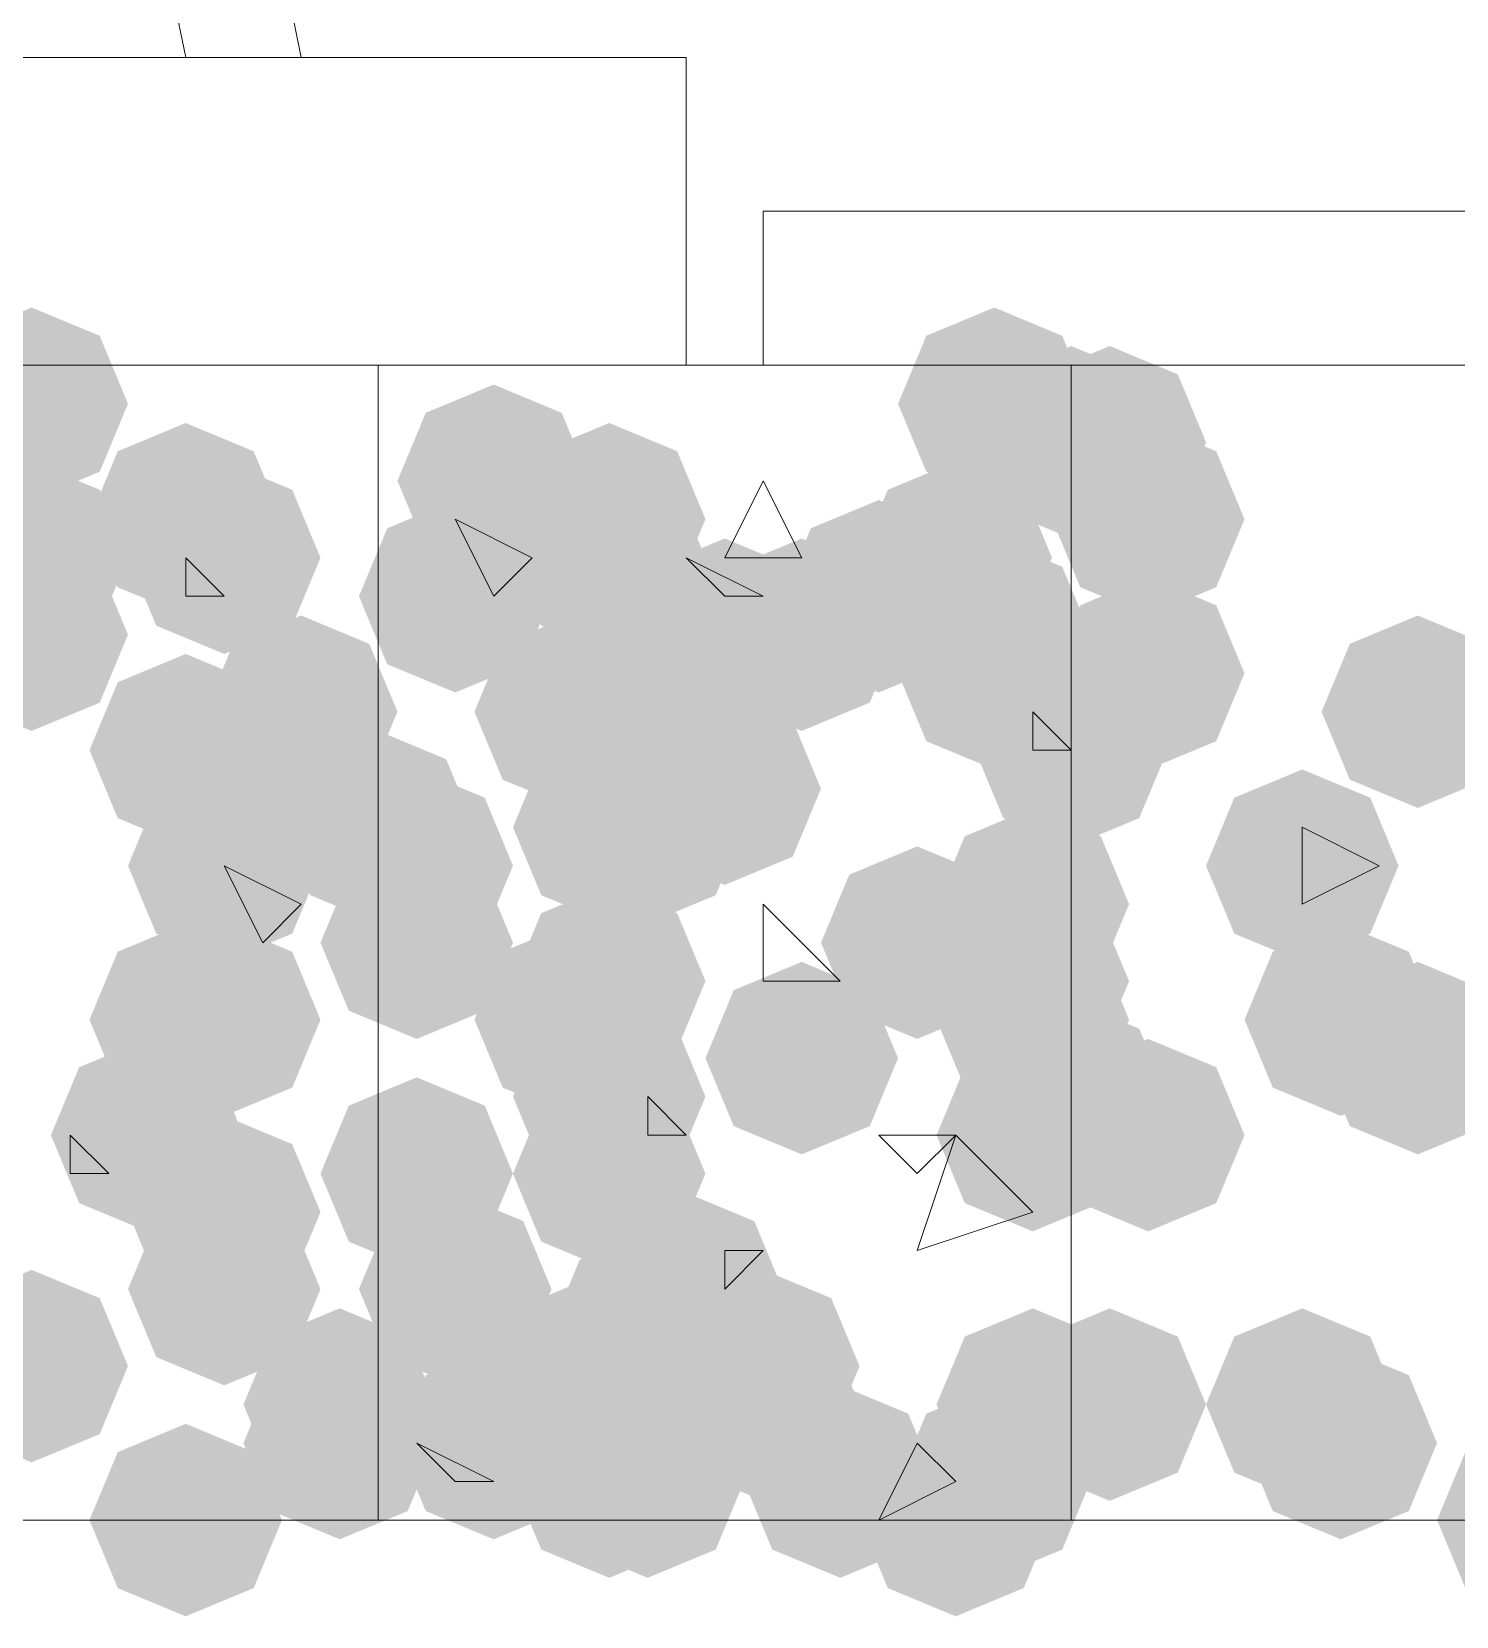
# Model space of a CAD drawing. Header units: millimetres. Extents: x 29 to 95071, y 20 to 67221.
# Drawn here: x 24420.2 to 24603.6, y 26643.8 to 26847.9 of the extents above; entities that cross this region are included whole.
import ezdxf

# ---------------------------------------------------------------- set-up
doc = ezdxf.new("R2010")
doc.units = ezdxf.units.MM

msp = doc.modelspace()

# ---------------------------------------------------------------- hatches: boundary and pattern name
h = msp.add_hatch(color=7)
h.dxf.hatch_style = 2
h.paths.add_polyline_path([(24420.24, 26787.56), (24411.49, 26791.2), (24407.85, 26799.96), (24411.49, 26808.71), (24420.24, 26812.35), (24429, 26808.71), (24432.64, 26799.96), (24429, 26791.2)])
h = msp.add_hatch(color=7)
h.dxf.hatch_style = 2
h.paths.add_polyline_path([(24420.24, 26787.56), (24411.49, 26791.2), (24407.85, 26799.96), (24411.49, 26808.71), (24420.24, 26812.35), (24429, 26808.71), (24432.64, 26799.96), (24429, 26791.2)])
h = msp.add_hatch(color=7)
h.dxf.hatch_style = 2
h.paths.add_polyline_path([(24544.16, 26787.56), (24535.41, 26791.2), (24531.77, 26799.96), (24535.41, 26808.71), (24544.16, 26812.35), (24552.91, 26808.71), (24556.55, 26799.96), (24552.91, 26791.2)])
h = msp.add_hatch(color=7)
h.dxf.hatch_style = 2
h.paths.add_polyline_path([(24544.16, 26787.56), (24535.41, 26791.2), (24531.77, 26799.96), (24535.41, 26808.71), (24544.16, 26812.35), (24552.91, 26808.71), (24556.55, 26799.96), (24552.91, 26791.2)])
h = msp.add_hatch(color=7)
h.dxf.hatch_style = 2
h.paths.add_polyline_path([(24554.07, 26782.61), (24545.32, 26786.25), (24541.68, 26795), (24545.32, 26803.75), (24554.07, 26807.39), (24562.82, 26803.75), (24566.46, 26795), (24562.82, 26786.25)])
h = msp.add_hatch(color=7)
h.dxf.hatch_style = 2
h.paths.add_polyline_path([(24559.03, 26782.61), (24550.28, 26786.25), (24546.64, 26795), (24550.28, 26803.75), (24559.03, 26807.39), (24567.78, 26803.75), (24571.42, 26795), (24567.78, 26786.25)])
h = msp.add_hatch(color=7)
h.dxf.hatch_style = 2
h.paths.add_polyline_path([(24479.72, 26777.65), (24470.97, 26781.29), (24467.33, 26790.04), (24470.97, 26798.79), (24479.72, 26802.43), (24488.47, 26798.79), (24492.11, 26790.04), (24488.47, 26781.29)])
h = msp.add_hatch(color=7)
h.dxf.hatch_style = 2
h.paths.add_polyline_path([(24479.72, 26777.65), (24470.97, 26781.29), (24467.33, 26790.04), (24470.97, 26798.79), (24479.72, 26802.43), (24488.47, 26798.79), (24492.11, 26790.04), (24488.47, 26781.29)])
h = msp.add_hatch(color=7)
h.dxf.hatch_style = 2
h.paths.add_polyline_path([(24440.07, 26772.69), (24431.32, 26776.33), (24427.68, 26785.09), (24431.32, 26793.84), (24440.07, 26797.48), (24448.82, 26793.84), (24452.46, 26785.09), (24448.82, 26776.33)])
h = msp.add_hatch(color=7)
h.dxf.hatch_style = 2
h.paths.add_polyline_path([(24440.07, 26772.69), (24431.32, 26776.33), (24427.68, 26785.09), (24431.32, 26793.84), (24440.07, 26797.48), (24448.82, 26793.84), (24452.46, 26785.09), (24448.82, 26776.33)])
h = msp.add_hatch(color=7)
h.dxf.hatch_style = 2
h.paths.add_polyline_path([(24494.59, 26772.69), (24485.84, 26776.33), (24482.2, 26785.09), (24485.84, 26793.84), (24494.59, 26797.48), (24503.34, 26793.84), (24506.98, 26785.09), (24503.34, 26776.33)])
h = msp.add_hatch(color=7)
h.dxf.hatch_style = 2
h.paths.add_polyline_path([(24563.98, 26772.69), (24555.23, 26776.33), (24551.59, 26785.09), (24555.23, 26793.84), (24563.98, 26797.48), (24572.73, 26793.84), (24576.37, 26785.09), (24572.73, 26776.33)])
h = msp.add_hatch(color=7)
h.dxf.hatch_style = 2
h.paths.add_polyline_path([(24420.24, 26767.74), (24411.49, 26771.38), (24407.85, 26780.13), (24411.49, 26788.88), (24420.24, 26792.52), (24429, 26788.88), (24432.64, 26780.13), (24429, 26771.38)])
h = msp.add_hatch(color=7)
h.dxf.hatch_style = 2
h.paths.add_polyline_path([(24420.24, 26767.74), (24411.49, 26771.38), (24407.85, 26780.13), (24411.49, 26788.88), (24420.24, 26792.52), (24429, 26788.88), (24432.64, 26780.13), (24429, 26771.38)])
h = msp.add_hatch(color=7)
h.dxf.hatch_style = 2
h.paths.add_polyline_path([(24445.03, 26767.74), (24436.28, 26771.38), (24432.64, 26780.13), (24436.28, 26788.88), (24445.03, 26792.52), (24453.78, 26788.88), (24457.42, 26780.13), (24453.78, 26771.38)])
h = msp.add_hatch(color=7)
h.dxf.hatch_style = 2
h.paths.add_polyline_path([(24445.03, 26767.74), (24436.28, 26771.38), (24432.64, 26780.13), (24436.28, 26788.88), (24445.03, 26792.52), (24453.78, 26788.88), (24457.42, 26780.13), (24453.78, 26771.38)])
h = msp.add_hatch(color=7)
h.dxf.hatch_style = 2
h.paths.add_polyline_path([(24494.59, 26767.74), (24485.84, 26771.38), (24482.2, 26780.13), (24485.84, 26788.88), (24494.59, 26792.52), (24503.34, 26788.88), (24506.98, 26780.13), (24503.34, 26771.38)])
h = msp.add_hatch(color=7)
h.dxf.hatch_style = 2
h.paths.add_polyline_path([(24494.59, 26767.74), (24485.84, 26771.38), (24482.2, 26780.13), (24485.84, 26788.88), (24494.59, 26792.52), (24503.34, 26788.88), (24506.98, 26780.13), (24503.34, 26771.38)])
h = msp.add_hatch(color=7)
h.dxf.hatch_style = 2
h.paths.add_polyline_path([(24539.2, 26767.74), (24530.45, 26771.38), (24526.81, 26780.13), (24530.45, 26788.88), (24539.2, 26792.52), (24547.95, 26788.88), (24551.59, 26780.13), (24547.95, 26771.38)])
h = msp.add_hatch(color=7)
h.dxf.hatch_style = 2
h.paths.add_polyline_path([(24539.2, 26767.74), (24530.45, 26771.38), (24526.81, 26780.13), (24530.45, 26788.88), (24539.2, 26792.52), (24547.95, 26788.88), (24551.59, 26780.13), (24547.95, 26771.38)])
h = msp.add_hatch(color=7)
h.dxf.hatch_style = 2
h.paths.add_polyline_path([(24474.77, 26762.78), (24466.01, 26766.42), (24462.37, 26775.17), (24466.01, 26783.92), (24474.77, 26787.56), (24483.52, 26783.92), (24487.16, 26775.17), (24483.52, 26766.42)])
h = msp.add_hatch(color=7)
h.dxf.hatch_style = 2
h.paths.add_polyline_path([(24474.77, 26762.78), (24466.01, 26766.42), (24462.37, 26775.17), (24466.01, 26783.92), (24474.77, 26787.56), (24483.52, 26783.92), (24487.16, 26775.17), (24483.52, 26766.42)])
h = msp.add_hatch(color=7)
h.dxf.hatch_style = 2
h.paths.add_polyline_path([(24529.29, 26762.78), (24520.54, 26766.42), (24516.9, 26775.17), (24520.54, 26783.92), (24529.29, 26787.56), (24538.04, 26783.92), (24541.68, 26775.17), (24538.04, 26766.42)])
h = msp.add_hatch(color=7)
h.dxf.hatch_style = 2
h.paths.add_polyline_path([(24529.29, 26762.78), (24520.54, 26766.42), (24516.9, 26775.17), (24520.54, 26783.92), (24529.29, 26787.56), (24538.04, 26783.92), (24541.68, 26775.17), (24538.04, 26766.42)])
h = msp.add_hatch(color=7)
h.dxf.hatch_style = 2
h.paths.add_polyline_path([(24420.24, 26757.83), (24411.49, 26761.47), (24407.85, 26770.22), (24411.49, 26778.97), (24420.24, 26782.61), (24429, 26778.97), (24432.64, 26770.22), (24429, 26761.47)])
h = msp.add_hatch(color=7)
h.dxf.hatch_style = 2
h.paths.add_polyline_path([(24420.24, 26757.83), (24411.49, 26761.47), (24407.85, 26770.22), (24411.49, 26778.97), (24420.24, 26782.61), (24429, 26778.97), (24432.64, 26770.22), (24429, 26761.47)])
h = msp.add_hatch(color=7)
h.dxf.hatch_style = 2
h.paths.add_polyline_path([(24509.46, 26757.83), (24500.71, 26761.47), (24497.07, 26770.22), (24500.71, 26778.97), (24509.46, 26782.61), (24518.21, 26778.97), (24521.85, 26770.22), (24518.21, 26761.47)])
h = msp.add_hatch(color=7)
h.dxf.hatch_style = 2
h.paths.add_polyline_path([(24509.46, 26757.83), (24500.71, 26761.47), (24497.07, 26770.22), (24500.71, 26778.97), (24509.46, 26782.61), (24518.21, 26778.97), (24521.85, 26770.22), (24518.21, 26761.47)])
h = msp.add_hatch(color=7)
h.dxf.hatch_style = 2
h.paths.add_polyline_path([(24519.37, 26757.83), (24510.62, 26761.47), (24506.98, 26770.22), (24510.62, 26778.97), (24519.37, 26782.61), (24528.13, 26778.97), (24531.77, 26770.22), (24528.13, 26761.47)])
h = msp.add_hatch(color=7)
h.dxf.hatch_style = 2
h.paths.add_polyline_path([(24544.16, 26757.83), (24535.41, 26761.47), (24531.77, 26770.22), (24535.41, 26778.97), (24544.16, 26782.61), (24552.91, 26778.97), (24556.55, 26770.22), (24552.91, 26761.47)])
h = msp.add_hatch(color=7)
h.dxf.hatch_style = 2
h.paths.add_polyline_path([(24544.16, 26757.83), (24535.41, 26761.47), (24531.77, 26770.22), (24535.41, 26778.97), (24544.16, 26782.61), (24552.91, 26778.97), (24556.55, 26770.22), (24552.91, 26761.47)])
h = msp.add_hatch(color=7)
h.dxf.hatch_style = 2
h.paths.add_polyline_path([(24504.51, 26752.87), (24495.75, 26756.51), (24492.11, 26765.26), (24495.75, 26774.01), (24504.51, 26777.65), (24513.26, 26774.01), (24516.9, 26765.26), (24513.26, 26756.51)])
h = msp.add_hatch(color=7)
h.dxf.hatch_style = 2
h.paths.add_polyline_path([(24504.51, 26752.87), (24495.75, 26756.51), (24492.11, 26765.26), (24495.75, 26774.01), (24504.51, 26777.65), (24513.26, 26774.01), (24516.9, 26765.26), (24513.26, 26756.51)])
h = msp.add_hatch(color=7)
h.dxf.hatch_style = 2
h.paths.add_polyline_path([(24544.16, 26752.87), (24535.41, 26756.51), (24531.77, 26765.26), (24535.41, 26774.01), (24544.16, 26777.65), (24552.91, 26774.01), (24556.55, 26765.26), (24552.91, 26756.51)])
h = msp.add_hatch(color=7)
h.dxf.hatch_style = 2
h.paths.add_polyline_path([(24544.16, 26752.87), (24535.41, 26756.51), (24531.77, 26765.26), (24535.41, 26774.01), (24544.16, 26777.65), (24552.91, 26774.01), (24556.55, 26765.26), (24552.91, 26756.51)])
h = msp.add_hatch(color=7)
h.dxf.hatch_style = 2
h.paths.add_polyline_path([(24563.98, 26752.87), (24555.23, 26756.51), (24551.59, 26765.26), (24555.23, 26774.01), (24563.98, 26777.65), (24572.73, 26774.01), (24576.37, 26765.26), (24572.73, 26756.51)])
h = msp.add_hatch(color=7)
h.dxf.hatch_style = 2
h.paths.add_polyline_path([(24454.94, 26747.91), (24446.19, 26751.55), (24442.55, 26760.3), (24446.19, 26769.05), (24454.94, 26772.69), (24463.69, 26769.05), (24467.33, 26760.3), (24463.69, 26751.55)])
h = msp.add_hatch(color=7)
h.dxf.hatch_style = 2
h.paths.add_polyline_path([(24454.94, 26747.91), (24446.19, 26751.55), (24442.55, 26760.3), (24446.19, 26769.05), (24454.94, 26772.69), (24463.69, 26769.05), (24467.33, 26760.3), (24463.69, 26751.55)])
h = msp.add_hatch(color=7)
h.dxf.hatch_style = 2
h.paths.add_polyline_path([(24489.64, 26747.91), (24480.88, 26751.55), (24477.24, 26760.3), (24480.88, 26769.05), (24489.64, 26772.69), (24498.39, 26769.05), (24502.03, 26760.3), (24498.39, 26751.55)])
h = msp.add_hatch(color=7)
h.dxf.hatch_style = 2
h.paths.add_polyline_path([(24598.68, 26747.91), (24589.93, 26751.55), (24586.29, 26760.3), (24589.93, 26769.05), (24598.68, 26772.69), (24607.43, 26769.05), (24611.07, 26760.3), (24607.43, 26751.55)])
h = msp.add_hatch(color=7)
h.dxf.hatch_style = 2
h.paths.add_polyline_path([(24440.07, 26742.96), (24431.32, 26746.6), (24427.68, 26755.35), (24431.32, 26764.1), (24440.07, 26767.74), (24448.82, 26764.1), (24452.46, 26755.35), (24448.82, 26746.6)])
h = msp.add_hatch(color=7)
h.dxf.hatch_style = 2
h.paths.add_polyline_path([(24440.07, 26742.96), (24431.32, 26746.6), (24427.68, 26755.35), (24431.32, 26764.1), (24440.07, 26767.74), (24448.82, 26764.1), (24452.46, 26755.35), (24448.82, 26746.6)])
h = msp.add_hatch(color=7)
h.dxf.hatch_style = 2
h.paths.add_polyline_path([(24554.07, 26742.96), (24545.32, 26746.6), (24541.68, 26755.35), (24545.32, 26764.1), (24554.07, 26767.74), (24562.82, 26764.1), (24566.46, 26755.35), (24562.82, 26746.6)])
h = msp.add_hatch(color=7)
h.dxf.hatch_style = 2
h.paths.add_polyline_path([(24445.03, 26738), (24436.28, 26741.64), (24432.64, 26750.39), (24436.28, 26759.14), (24445.03, 26762.78), (24453.78, 26759.14), (24457.42, 26750.39), (24453.78, 26741.64)])
h = msp.add_hatch(color=7)
h.dxf.hatch_style = 2
h.paths.add_polyline_path([(24445.03, 26738), (24436.28, 26741.64), (24432.64, 26750.39), (24436.28, 26759.14), (24445.03, 26762.78), (24453.78, 26759.14), (24457.42, 26750.39), (24453.78, 26741.64)])
h = msp.add_hatch(color=7)
h.dxf.hatch_style = 2
h.paths.add_polyline_path([(24509.46, 26738), (24500.71, 26741.64), (24497.07, 26750.39), (24500.71, 26759.14), (24509.46, 26762.78), (24518.21, 26759.14), (24521.85, 26750.39), (24518.21, 26741.64)])
h = msp.add_hatch(color=7)
h.dxf.hatch_style = 2
h.paths.add_polyline_path([(24464.85, 26733.04), (24456.1, 26736.68), (24452.46, 26745.43), (24456.1, 26754.19), (24464.85, 26757.83), (24473.6, 26754.19), (24477.24, 26745.43), (24473.6, 26736.68)])
h = msp.add_hatch(color=7)
h.dxf.hatch_style = 2
h.paths.add_polyline_path([(24464.85, 26733.04), (24456.1, 26736.68), (24452.46, 26745.43), (24456.1, 26754.19), (24464.85, 26757.83), (24473.6, 26754.19), (24477.24, 26745.43), (24473.6, 26736.68)])
h = msp.add_hatch(color=7)
h.dxf.hatch_style = 2
h.paths.add_polyline_path([(24494.59, 26733.04), (24485.84, 26736.68), (24482.2, 26745.43), (24485.84, 26754.19), (24494.59, 26757.83), (24503.34, 26754.19), (24506.98, 26745.43), (24503.34, 26736.68)])
h = msp.add_hatch(color=7)
h.dxf.hatch_style = 2
h.paths.add_polyline_path([(24494.59, 26733.04), (24485.84, 26736.68), (24482.2, 26745.43), (24485.84, 26754.19), (24494.59, 26757.83), (24503.34, 26754.19), (24506.98, 26745.43), (24503.34, 26736.68)])
h = msp.add_hatch(color=7)
h.dxf.hatch_style = 2
h.paths.add_polyline_path([(24499.55, 26733.04), (24490.8, 26736.68), (24487.16, 26745.43), (24490.8, 26754.19), (24499.55, 26757.83), (24508.3, 26754.19), (24511.94, 26745.43), (24508.3, 26736.68)])
h = msp.add_hatch(color=7)
h.dxf.hatch_style = 2
h.paths.add_polyline_path([(24499.55, 26733.04), (24490.8, 26736.68), (24487.16, 26745.43), (24490.8, 26754.19), (24499.55, 26757.83), (24508.3, 26754.19), (24511.94, 26745.43), (24508.3, 26736.68)])
h = msp.add_hatch(color=7)
h.dxf.hatch_style = 2
h.paths.add_polyline_path([(24445.03, 26728.09), (24436.28, 26731.73), (24432.64, 26740.48), (24436.28, 26749.23), (24445.03, 26752.87), (24453.78, 26749.23), (24457.42, 26740.48), (24453.78, 26731.73)])
h = msp.add_hatch(color=7)
h.dxf.hatch_style = 2
h.paths.add_polyline_path([(24445.03, 26728.09), (24436.28, 26731.73), (24432.64, 26740.48), (24436.28, 26749.23), (24445.03, 26752.87), (24453.78, 26749.23), (24457.42, 26740.48), (24453.78, 26731.73)])
h = msp.add_hatch(color=7)
h.dxf.hatch_style = 2
h.paths.add_polyline_path([(24469.81, 26728.09), (24461.06, 26731.73), (24457.42, 26740.48), (24461.06, 26749.23), (24469.81, 26752.87), (24478.56, 26749.23), (24482.2, 26740.48), (24478.56, 26731.73)])
h = msp.add_hatch(color=7)
h.dxf.hatch_style = 2
h.paths.add_polyline_path([(24469.81, 26728.09), (24461.06, 26731.73), (24457.42, 26740.48), (24461.06, 26749.23), (24469.81, 26752.87), (24478.56, 26749.23), (24482.2, 26740.48), (24478.56, 26731.73)])
h = msp.add_hatch(color=7)
h.dxf.hatch_style = 2
h.paths.add_polyline_path([(24583.81, 26728.09), (24575.06, 26731.73), (24571.42, 26740.48), (24575.06, 26749.23), (24583.81, 26752.87), (24592.56, 26749.23), (24596.2, 26740.48), (24592.56, 26731.73)])
h = msp.add_hatch(color=7)
h.dxf.hatch_style = 2
h.paths.add_polyline_path([(24549.11, 26723.13), (24540.36, 26726.77), (24536.72, 26735.52), (24540.36, 26744.27), (24549.11, 26747.91), (24557.87, 26744.27), (24561.51, 26735.52), (24557.87, 26726.77)])
h = msp.add_hatch(color=7)
h.dxf.hatch_style = 2
h.paths.add_polyline_path([(24549.11, 26723.13), (24540.36, 26726.77), (24536.72, 26735.52), (24540.36, 26744.27), (24549.11, 26747.91), (24557.87, 26744.27), (24561.51, 26735.52), (24557.87, 26726.77)])
h = msp.add_hatch(color=7)
h.dxf.hatch_style = 2
h.paths.add_polyline_path([(24469.81, 26718.17), (24461.06, 26721.81), (24457.42, 26730.56), (24461.06, 26739.32), (24469.81, 26742.96), (24478.56, 26739.32), (24482.2, 26730.56), (24478.56, 26721.81)])
h = msp.add_hatch(color=7)
h.dxf.hatch_style = 2
h.paths.add_polyline_path([(24534.24, 26718.17), (24525.49, 26721.81), (24521.85, 26730.56), (24525.49, 26739.32), (24534.24, 26742.96), (24543, 26739.32), (24546.64, 26730.56), (24543, 26721.81)])
h = msp.add_hatch(color=7)
h.dxf.hatch_style = 2
h.paths.add_polyline_path([(24534.24, 26718.17), (24525.49, 26721.81), (24521.85, 26730.56), (24525.49, 26739.32), (24534.24, 26742.96), (24543, 26739.32), (24546.64, 26730.56), (24543, 26721.81)])
h = msp.add_hatch(color=7)
h.dxf.hatch_style = 2
h.paths.add_polyline_path([(24494.59, 26713.22), (24485.84, 26716.86), (24482.2, 26725.61), (24485.84, 26734.36), (24494.59, 26738), (24503.34, 26734.36), (24506.98, 26725.61), (24503.34, 26716.86)])
h = msp.add_hatch(color=7)
h.dxf.hatch_style = 2
h.paths.add_polyline_path([(24494.59, 26713.22), (24485.84, 26716.86), (24482.2, 26725.61), (24485.84, 26734.36), (24494.59, 26738), (24503.34, 26734.36), (24506.98, 26725.61), (24503.34, 26716.86)])
h = msp.add_hatch(color=7)
h.dxf.hatch_style = 2
h.paths.add_polyline_path([(24549.11, 26713.22), (24540.36, 26716.86), (24536.72, 26725.61), (24540.36, 26734.36), (24549.11, 26738), (24557.87, 26734.36), (24561.51, 26725.61), (24557.87, 26716.86)])
h = msp.add_hatch(color=7)
h.dxf.hatch_style = 2
h.paths.add_polyline_path([(24549.11, 26713.22), (24540.36, 26716.86), (24536.72, 26725.61), (24540.36, 26734.36), (24549.11, 26738), (24557.87, 26734.36), (24561.51, 26725.61), (24557.87, 26716.86)])
h = msp.add_hatch(color=7)
h.dxf.hatch_style = 2
h.paths.add_polyline_path([(24440.07, 26708.26), (24431.32, 26711.9), (24427.68, 26720.65), (24431.32, 26729.4), (24440.07, 26733.04), (24448.82, 26729.4), (24452.46, 26720.65), (24448.82, 26711.9)])
h = msp.add_hatch(color=7)
h.dxf.hatch_style = 2
h.paths.add_polyline_path([(24440.07, 26708.26), (24431.32, 26711.9), (24427.68, 26720.65), (24431.32, 26729.4), (24440.07, 26733.04), (24448.82, 26729.4), (24452.46, 26720.65), (24448.82, 26711.9)])
h = msp.add_hatch(color=7)
h.dxf.hatch_style = 2
h.paths.add_polyline_path([(24445.03, 26708.26), (24436.28, 26711.9), (24432.64, 26720.65), (24436.28, 26729.4), (24445.03, 26733.04), (24453.78, 26729.4), (24457.42, 26720.65), (24453.78, 26711.9)])
h = msp.add_hatch(color=7)
h.dxf.hatch_style = 2
h.paths.add_polyline_path([(24445.03, 26708.26), (24436.28, 26711.9), (24432.64, 26720.65), (24436.28, 26729.4), (24445.03, 26733.04), (24453.78, 26729.4), (24457.42, 26720.65), (24453.78, 26711.9)])
h = msp.add_hatch(color=7)
h.dxf.hatch_style = 2
h.paths.add_polyline_path([(24489.64, 26708.26), (24480.88, 26711.9), (24477.24, 26720.65), (24480.88, 26729.4), (24489.64, 26733.04), (24498.39, 26729.4), (24502.03, 26720.65), (24498.39, 26711.9)])
h = msp.add_hatch(color=7)
h.dxf.hatch_style = 2
h.paths.add_polyline_path([(24549.11, 26708.26), (24540.36, 26711.9), (24536.72, 26720.65), (24540.36, 26729.4), (24549.11, 26733.04), (24557.87, 26729.4), (24561.51, 26720.65), (24557.87, 26711.9)])
h = msp.add_hatch(color=7)
h.dxf.hatch_style = 2
h.paths.add_polyline_path([(24588.77, 26708.26), (24580.01, 26711.9), (24576.37, 26720.65), (24580.01, 26729.4), (24588.77, 26733.04), (24597.52, 26729.4), (24601.16, 26720.65), (24597.52, 26711.9)])
h = msp.add_hatch(color=7)
h.dxf.hatch_style = 2
h.paths.add_polyline_path([(24519.37, 26703.3), (24510.62, 26706.94), (24506.98, 26715.69), (24510.62, 26724.45), (24519.37, 26728.09), (24528.13, 26724.45), (24531.77, 26715.69), (24528.13, 26706.94)])
h = msp.add_hatch(color=7)
h.dxf.hatch_style = 2
h.paths.add_polyline_path([(24598.68, 26703.3), (24589.93, 26706.94), (24586.29, 26715.69), (24589.93, 26724.45), (24598.68, 26728.09), (24607.43, 26724.45), (24611.07, 26715.69), (24607.43, 26706.94)])
h = msp.add_hatch(color=7)
h.dxf.hatch_style = 2
h.paths.add_polyline_path([(24494.59, 26698.35), (24485.84, 26701.99), (24482.2, 26710.74), (24485.84, 26719.49), (24494.59, 26723.13), (24503.34, 26719.49), (24506.98, 26710.74), (24503.34, 26701.99)])
h = msp.add_hatch(color=7)
h.dxf.hatch_style = 2
h.paths.add_polyline_path([(24494.59, 26698.35), (24485.84, 26701.99), (24482.2, 26710.74), (24485.84, 26719.49), (24494.59, 26723.13), (24503.34, 26719.49), (24506.98, 26710.74), (24503.34, 26701.99)])
h = msp.add_hatch(color=7)
h.dxf.hatch_style = 2
h.paths.add_polyline_path([(24554.07, 26698.35), (24545.32, 26701.99), (24541.68, 26710.74), (24545.32, 26719.49), (24554.07, 26723.13), (24562.82, 26719.49), (24566.46, 26710.74), (24562.82, 26701.99)])
h = msp.add_hatch(color=7)
h.dxf.hatch_style = 2
h.paths.add_polyline_path([(24435.11, 26693.39), (24426.36, 26697.03), (24422.72, 26705.78), (24426.36, 26714.53), (24435.11, 26718.17), (24443.86, 26714.53), (24447.5, 26705.78), (24443.86, 26697.03)])
h = msp.add_hatch(color=7)
h.dxf.hatch_style = 2
h.paths.add_polyline_path([(24435.11, 26693.39), (24426.36, 26697.03), (24422.72, 26705.78), (24426.36, 26714.53), (24435.11, 26718.17), (24443.86, 26714.53), (24447.5, 26705.78), (24443.86, 26697.03)])
h = msp.add_hatch(color=7)
h.dxf.hatch_style = 2
h.paths.add_polyline_path([(24549.11, 26693.39), (24540.36, 26697.03), (24536.72, 26705.78), (24540.36, 26714.53), (24549.11, 26718.17), (24557.87, 26714.53), (24561.51, 26705.78), (24557.87, 26697.03)])
h = msp.add_hatch(color=7)
h.dxf.hatch_style = 2
h.paths.add_polyline_path([(24549.11, 26693.39), (24540.36, 26697.03), (24536.72, 26705.78), (24540.36, 26714.53), (24549.11, 26718.17), (24557.87, 26714.53), (24561.51, 26705.78), (24557.87, 26697.03)])
h = msp.add_hatch(color=7)
h.dxf.hatch_style = 2
h.paths.add_polyline_path([(24563.98, 26693.39), (24555.23, 26697.03), (24551.59, 26705.78), (24555.23, 26714.53), (24563.98, 26718.17), (24572.73, 26714.53), (24576.37, 26705.78), (24572.73, 26697.03)])
h = msp.add_hatch(color=7)
h.dxf.hatch_style = 2
h.paths.add_polyline_path([(24469.81, 26688.43), (24461.06, 26692.07), (24457.42, 26700.83), (24461.06, 26709.58), (24469.81, 26713.22), (24478.56, 26709.58), (24482.2, 26700.83), (24478.56, 26692.07)])
h = msp.add_hatch(color=7)
h.dxf.hatch_style = 2
h.paths.add_polyline_path([(24469.81, 26688.43), (24461.06, 26692.07), (24457.42, 26700.83), (24461.06, 26709.58), (24469.81, 26713.22), (24478.56, 26709.58), (24482.2, 26700.83), (24478.56, 26692.07)])
h = msp.add_hatch(color=7)
h.dxf.hatch_style = 2
h.paths.add_polyline_path([(24494.59, 26688.43), (24485.84, 26692.07), (24482.2, 26700.83), (24485.84, 26709.58), (24494.59, 26713.22), (24503.34, 26709.58), (24506.98, 26700.83), (24503.34, 26692.07)])
h = msp.add_hatch(color=7)
h.dxf.hatch_style = 2
h.paths.add_polyline_path([(24494.59, 26688.43), (24485.84, 26692.07), (24482.2, 26700.83), (24485.84, 26709.58), (24494.59, 26713.22), (24503.34, 26709.58), (24506.98, 26700.83), (24503.34, 26692.07)])
h = msp.add_hatch(color=7)
h.dxf.hatch_style = 2
h.paths.add_polyline_path([(24494.59, 26688.43), (24485.84, 26692.07), (24482.2, 26700.83), (24485.84, 26709.58), (24494.59, 26713.22), (24503.34, 26709.58), (24506.98, 26700.83), (24503.34, 26692.07)])
h = msp.add_hatch(color=7)
h.dxf.hatch_style = 2
h.paths.add_polyline_path([(24445.03, 26683.48), (24436.28, 26687.12), (24432.64, 26695.87), (24436.28, 26704.62), (24445.03, 26708.26), (24453.78, 26704.62), (24457.42, 26695.87), (24453.78, 26687.12)])
h = msp.add_hatch(color=7)
h.dxf.hatch_style = 2
h.paths.add_polyline_path([(24445.03, 26683.48), (24436.28, 26687.12), (24432.64, 26695.87), (24436.28, 26704.62), (24445.03, 26708.26), (24453.78, 26704.62), (24457.42, 26695.87), (24453.78, 26687.12)])
h = msp.add_hatch(color=7)
h.dxf.hatch_style = 2
h.paths.add_polyline_path([(24445.03, 26673.56), (24436.28, 26677.2), (24432.64, 26685.96), (24436.28, 26694.71), (24445.03, 26698.35), (24453.78, 26694.71), (24457.42, 26685.96), (24453.78, 26677.2)])
h = msp.add_hatch(color=7)
h.dxf.hatch_style = 2
h.paths.add_polyline_path([(24445.03, 26673.56), (24436.28, 26677.2), (24432.64, 26685.96), (24436.28, 26694.71), (24445.03, 26698.35), (24453.78, 26694.71), (24457.42, 26685.96), (24453.78, 26677.2)])
h = msp.add_hatch(color=7)
h.dxf.hatch_style = 2
h.paths.add_polyline_path([(24474.77, 26673.56), (24466.01, 26677.2), (24462.37, 26685.96), (24466.01, 26694.71), (24474.77, 26698.35), (24483.52, 26694.71), (24487.16, 26685.96), (24483.52, 26677.2)])
h = msp.add_hatch(color=7)
h.dxf.hatch_style = 2
h.paths.add_polyline_path([(24504.51, 26673.56), (24495.75, 26677.2), (24492.11, 26685.96), (24495.75, 26694.71), (24504.51, 26698.35), (24513.26, 26694.71), (24516.9, 26685.96), (24513.26, 26677.2)])
h = msp.add_hatch(color=7)
h.dxf.hatch_style = 2
h.paths.add_polyline_path([(24504.51, 26673.56), (24495.75, 26677.2), (24492.11, 26685.96), (24495.75, 26694.71), (24504.51, 26698.35), (24513.26, 26694.71), (24516.9, 26685.96), (24513.26, 26677.2)])
h = msp.add_hatch(color=7)
h.dxf.hatch_style = 2
h.paths.add_polyline_path([(24499.55, 26668.61), (24490.8, 26672.25), (24487.16, 26681), (24490.8, 26689.75), (24499.55, 26693.39), (24508.3, 26689.75), (24511.94, 26681), (24508.3, 26672.25)])
h = msp.add_hatch(color=7)
h.dxf.hatch_style = 2
h.paths.add_polyline_path([(24499.55, 26668.61), (24490.8, 26672.25), (24487.16, 26681), (24490.8, 26689.75), (24499.55, 26693.39), (24508.3, 26689.75), (24511.94, 26681), (24508.3, 26672.25)])
h = msp.add_hatch(color=7)
h.dxf.hatch_style = 2
h.paths.add_polyline_path([(24504.51, 26668.61), (24495.75, 26672.25), (24492.11, 26681), (24495.75, 26689.75), (24504.51, 26693.39), (24513.26, 26689.75), (24516.9, 26681), (24513.26, 26672.25)])
h = msp.add_hatch(color=7)
h.dxf.hatch_style = 2
h.paths.add_polyline_path([(24420.24, 26663.65), (24411.49, 26667.29), (24407.85, 26676.04), (24411.49, 26684.79), (24420.24, 26688.43), (24429, 26684.79), (24432.64, 26676.04), (24429, 26667.29)])
h = msp.add_hatch(color=7)
h.dxf.hatch_style = 2
h.paths.add_polyline_path([(24420.24, 26663.65), (24411.49, 26667.29), (24407.85, 26676.04), (24411.49, 26684.79), (24420.24, 26688.43), (24429, 26684.79), (24432.64, 26676.04), (24429, 26667.29)])
h = msp.add_hatch(color=7)
h.dxf.hatch_style = 2
h.paths.add_polyline_path([(24494.59, 26663.65), (24485.84, 26667.29), (24482.2, 26676.04), (24485.84, 26684.79), (24494.59, 26688.43), (24503.34, 26684.79), (24506.98, 26676.04), (24503.34, 26667.29)])
h = msp.add_hatch(color=7)
h.dxf.hatch_style = 2
h.paths.add_polyline_path([(24514.42, 26663.65), (24505.67, 26667.29), (24502.03, 26676.04), (24505.67, 26684.79), (24514.42, 26688.43), (24523.17, 26684.79), (24526.81, 26676.04), (24523.17, 26667.29)])
h = msp.add_hatch(color=7)
h.dxf.hatch_style = 2
h.paths.add_polyline_path([(24459.9, 26658.69), (24451.14, 26662.33), (24447.5, 26671.09), (24451.14, 26679.84), (24459.9, 26683.48), (24468.65, 26679.84), (24472.29, 26671.09), (24468.65, 26662.33)])
h = msp.add_hatch(color=7)
h.dxf.hatch_style = 2
h.paths.add_polyline_path([(24459.9, 26658.69), (24451.14, 26662.33), (24447.5, 26671.09), (24451.14, 26679.84), (24459.9, 26683.48), (24468.65, 26679.84), (24472.29, 26671.09), (24468.65, 26662.33)])
h = msp.add_hatch(color=7)
h.dxf.hatch_style = 2
h.paths.add_polyline_path([(24514.42, 26658.69), (24505.67, 26662.33), (24502.03, 26671.09), (24505.67, 26679.84), (24514.42, 26683.48), (24523.17, 26679.84), (24526.81, 26671.09), (24523.17, 26662.33)])
h = msp.add_hatch(color=7)
h.dxf.hatch_style = 2
h.paths.add_polyline_path([(24514.42, 26658.69), (24505.67, 26662.33), (24502.03, 26671.09), (24505.67, 26679.84), (24514.42, 26683.48), (24523.17, 26679.84), (24526.81, 26671.09), (24523.17, 26662.33)])
h = msp.add_hatch(color=7)
h.dxf.hatch_style = 2
h.paths.add_polyline_path([(24549.11, 26658.69), (24540.36, 26662.33), (24536.72, 26671.09), (24540.36, 26679.84), (24549.11, 26683.48), (24557.87, 26679.84), (24561.51, 26671.09), (24557.87, 26662.33)])
h = msp.add_hatch(color=7)
h.dxf.hatch_style = 2
h.paths.add_polyline_path([(24549.11, 26658.69), (24540.36, 26662.33), (24536.72, 26671.09), (24540.36, 26679.84), (24549.11, 26683.48), (24557.87, 26679.84), (24561.51, 26671.09), (24557.87, 26662.33)])
h = msp.add_hatch(color=7)
h.dxf.hatch_style = 2
h.paths.add_polyline_path([(24559.03, 26658.69), (24550.28, 26662.33), (24546.64, 26671.09), (24550.28, 26679.84), (24559.03, 26683.48), (24567.78, 26679.84), (24571.42, 26671.09), (24567.78, 26662.33)])
h = msp.add_hatch(color=7)
h.dxf.hatch_style = 2
h.paths.add_polyline_path([(24583.81, 26658.69), (24575.06, 26662.33), (24571.42, 26671.09), (24575.06, 26679.84), (24583.81, 26683.48), (24592.56, 26679.84), (24596.2, 26671.09), (24592.56, 26662.33)])
h = msp.add_hatch(color=7)
h.dxf.hatch_style = 2
h.paths.add_polyline_path([(24459.9, 26653.74), (24451.14, 26657.38), (24447.5, 26666.13), (24451.14, 26674.88), (24459.9, 26678.52), (24468.65, 26674.88), (24472.29, 26666.13), (24468.65, 26657.38)])
h = msp.add_hatch(color=7)
h.dxf.hatch_style = 2
h.paths.add_polyline_path([(24459.9, 26653.74), (24451.14, 26657.38), (24447.5, 26666.13), (24451.14, 26674.88), (24459.9, 26678.52), (24468.65, 26674.88), (24472.29, 26666.13), (24468.65, 26657.38)])
h = msp.add_hatch(color=7)
h.dxf.hatch_style = 2
h.paths.add_polyline_path([(24479.72, 26653.74), (24470.97, 26657.38), (24467.33, 26666.13), (24470.97, 26674.88), (24479.72, 26678.52), (24488.47, 26674.88), (24492.11, 26666.13), (24488.47, 26657.38)])
h = msp.add_hatch(color=7)
h.dxf.hatch_style = 2
h.paths.add_polyline_path([(24479.72, 26653.74), (24470.97, 26657.38), (24467.33, 26666.13), (24470.97, 26674.88), (24479.72, 26678.52), (24488.47, 26674.88), (24492.11, 26666.13), (24488.47, 26657.38)])
h = msp.add_hatch(color=7)
h.dxf.hatch_style = 2
h.paths.add_polyline_path([(24588.77, 26653.74), (24580.01, 26657.38), (24576.37, 26666.13), (24580.01, 26674.88), (24588.77, 26678.52), (24597.52, 26674.88), (24601.16, 26666.13), (24597.52, 26657.38)])
h = msp.add_hatch(color=7)
h.dxf.hatch_style = 2
h.paths.add_polyline_path([(24494.59, 26648.78), (24485.84, 26652.42), (24482.2, 26661.17), (24485.84, 26669.92), (24494.59, 26673.56), (24503.34, 26669.92), (24506.98, 26661.17), (24503.34, 26652.42)])
h = msp.add_hatch(color=7)
h.dxf.hatch_style = 2
h.paths.add_polyline_path([(24494.59, 26648.78), (24485.84, 26652.42), (24482.2, 26661.17), (24485.84, 26669.92), (24494.59, 26673.56), (24503.34, 26669.92), (24506.98, 26661.17), (24503.34, 26652.42)])
h = msp.add_hatch(color=7)
h.dxf.hatch_style = 2
h.paths.add_polyline_path([(24499.55, 26648.78), (24490.8, 26652.42), (24487.16, 26661.17), (24490.8, 26669.92), (24499.55, 26673.56), (24508.3, 26669.92), (24511.94, 26661.17), (24508.3, 26652.42)])
h = msp.add_hatch(color=7)
h.dxf.hatch_style = 2
h.paths.add_polyline_path([(24499.55, 26648.78), (24490.8, 26652.42), (24487.16, 26661.17), (24490.8, 26669.92), (24499.55, 26673.56), (24508.3, 26669.92), (24511.94, 26661.17), (24508.3, 26652.42)])
h = msp.add_hatch(color=7)
h.dxf.hatch_style = 2
h.paths.add_polyline_path([(24524.33, 26648.78), (24515.58, 26652.42), (24511.94, 26661.17), (24515.58, 26669.92), (24524.33, 26673.56), (24533.08, 26669.92), (24536.72, 26661.17), (24533.08, 26652.42)])
h = msp.add_hatch(color=7)
h.dxf.hatch_style = 2
h.paths.add_polyline_path([(24524.33, 26648.78), (24515.58, 26652.42), (24511.94, 26661.17), (24515.58, 26669.92), (24524.33, 26673.56), (24533.08, 26669.92), (24536.72, 26661.17), (24533.08, 26652.42)])
h = msp.add_hatch(color=7)
h.dxf.hatch_style = 2
h.paths.add_polyline_path([(24544.16, 26648.78), (24535.41, 26652.42), (24531.77, 26661.17), (24535.41, 26669.92), (24544.16, 26673.56), (24552.91, 26669.92), (24556.55, 26661.17), (24552.91, 26652.42)])
h = msp.add_hatch(color=7)
h.dxf.hatch_style = 2
h.paths.add_polyline_path([(24544.16, 26648.78), (24535.41, 26652.42), (24531.77, 26661.17), (24535.41, 26669.92), (24544.16, 26673.56), (24552.91, 26669.92), (24556.55, 26661.17), (24552.91, 26652.42)])
h = msp.add_hatch(color=7)
h.dxf.hatch_style = 2
h.paths.add_polyline_path([(24440.07, 26643.82), (24431.32, 26647.46), (24427.68, 26656.22), (24431.32, 26664.97), (24440.07, 26668.61), (24448.82, 26664.97), (24452.46, 26656.22), (24448.82, 26647.46)])
h = msp.add_hatch(color=7)
h.dxf.hatch_style = 2
h.paths.add_polyline_path([(24440.07, 26643.82), (24431.32, 26647.46), (24427.68, 26656.22), (24431.32, 26664.97), (24440.07, 26668.61), (24448.82, 26664.97), (24452.46, 26656.22), (24448.82, 26647.46)])
h = msp.add_hatch(color=7)
h.dxf.hatch_style = 2
h.paths.add_polyline_path([(24539.2, 26643.82), (24530.45, 26647.46), (24526.81, 26656.22), (24530.45, 26664.97), (24539.2, 26668.61), (24547.95, 26664.97), (24551.59, 26656.22), (24547.95, 26647.46)])
h = msp.add_hatch(color=7)
h.dxf.hatch_style = 2
h.paths.add_polyline_path([(24539.2, 26643.82), (24530.45, 26647.46), (24526.81, 26656.22), (24530.45, 26664.97), (24539.2, 26668.61), (24547.95, 26664.97), (24551.59, 26656.22), (24547.95, 26647.46)])
h = msp.add_hatch(color=7)
h.dxf.hatch_style = 2
h.paths.add_polyline_path([(24613.55, 26643.82), (24604.8, 26647.46), (24601.16, 26656.22), (24604.8, 26664.97), (24613.55, 26668.61), (24622.3, 26664.97), (24625.94, 26656.22), (24622.3, 26647.46)])

# ---------------------------------------------------------------- linework, layer by layer
at = {"color": 7, "lineweight": 0}
for points in [[(24440.07, 26844.56), (24152.59, 28252.22)], [(24440.07, 26844.56), (24152.59, 28252.22)], [(24454.94, 26844.56), (24167.46, 28252.22)], [(24454.94, 26844.56), (24167.46, 28252.22)], [(24504.51, 26844.56), (24207.11, 26844.56)], [(24504.51, 26844.56), (24207.11, 26844.56)], [(24504.51, 26844.56), (24504.51, 26804.91)], [(24504.51, 26844.56), (24504.51, 26804.91)], [(24514.42, 26804.91), (24514.42, 26824.74)], [(24514.42, 26824.74), (24816.77, 26824.74)], [(24554.07, 26656.22), (24554.07, 26804.91), (24157.55, 26804.91), (24157.55, 26656.22)], [(24554.07, 26656.22), (24554.07, 26804.91), (24157.55, 26804.91), (24157.55, 26656.22)], [(24464.85, 26804.91), (24866.33, 26804.91)], [(24464.85, 26804.91), (24464.85, 26656.22)], [(24509.46, 26780.13), (24514.42, 26790.04)], [(24509.46, 26780.13), (24514.42, 26790.04)], [(24519.37, 26780.13), (24514.42, 26790.04)], [(24519.37, 26780.13), (24514.42, 26790.04)], [(24484.68, 26780.13), (24474.77, 26785.09)], [(24479.72, 26775.17), (24474.77, 26785.09)], [(24445.03, 26775.17), (24440.07, 26780.13)], [(24440.07, 26775.17), (24440.07, 26780.13)], [(24445.03, 26775.17), (24440.07, 26780.13)], [(24440.07, 26775.17), (24440.07, 26780.13)], [(24484.68, 26780.13), (24479.72, 26775.17)], [(24514.42, 26775.17), (24504.51, 26780.13)], [(24509.46, 26775.17), (24504.51, 26780.13)], [(24514.42, 26775.17), (24504.51, 26780.13)], [(24509.46, 26775.17), (24504.51, 26780.13)], [(24519.37, 26780.13), (24509.46, 26780.13)], [(24519.37, 26780.13), (24509.46, 26780.13)], [(24445.03, 26775.17), (24440.07, 26775.17)], [(24445.03, 26775.17), (24440.07, 26775.17)], [(24514.42, 26775.17), (24509.46, 26775.17)], [(24514.42, 26775.17), (24509.46, 26775.17)], [(24554.07, 26755.35), (24549.11, 26760.3)], [(24549.11, 26755.35), (24549.11, 26760.3)], [(24554.07, 26755.35), (24549.11, 26755.35)], [(24593.72, 26740.48), (24583.81, 26745.43)], [(24583.81, 26735.52), (24583.81, 26745.43)], [(24454.94, 26735.52), (24445.03, 26740.48)], [(24449.98, 26730.56), (24445.03, 26740.48)], [(24454.94, 26735.52), (24445.03, 26740.48)], [(24449.98, 26730.56), (24445.03, 26740.48)], [(24593.72, 26740.48), (24583.81, 26735.52)], [(24454.94, 26735.52), (24449.98, 26730.56)], [(24454.94, 26735.52), (24449.98, 26730.56)], [(24524.33, 26725.61), (24514.42, 26735.52)], [(24514.42, 26735.52), (24514.42, 26725.61), (24524.33, 26725.61)], [(24524.33, 26725.61), (24514.42, 26735.52)], [(24514.42, 26735.52), (24514.42, 26725.61), (24524.33, 26725.61)], [(24504.51, 26705.78), (24499.55, 26710.74)], [(24499.55, 26705.78), (24499.55, 26710.74)], [(24504.51, 26705.78), (24499.55, 26710.74)], [(24499.55, 26705.78), (24499.55, 26710.74)], [(24430.16, 26700.83), (24425.2, 26705.78)], [(24425.2, 26700.83), (24425.2, 26705.78)], [(24430.16, 26700.83), (24425.2, 26705.78)], [(24425.2, 26700.83), (24425.2, 26705.78)], [(24504.51, 26705.78), (24499.55, 26705.78)], [(24504.51, 26705.78), (24499.55, 26705.78)], [(24539.2, 26705.78), (24529.29, 26705.78)], [(24534.24, 26700.83), (24529.29, 26705.78)], [(24539.2, 26705.78), (24529.29, 26705.78)], [(24534.24, 26700.83), (24529.29, 26705.78)], [(24534.24, 26690.91), (24539.2, 26705.78)], [(24539.2, 26705.78), (24534.24, 26700.83)], [(24539.2, 26705.78), (24534.24, 26700.83)], [(24549.11, 26695.87), (24539.2, 26705.78)], [(24430.16, 26700.83), (24425.2, 26700.83)], [(24430.16, 26700.83), (24425.2, 26700.83)], [(24549.11, 26695.87), (24534.24, 26690.91)], [(24514.42, 26690.91), (24509.46, 26690.91)], [(24514.42, 26690.91), (24509.46, 26685.96)], [(24509.46, 26685.96), (24509.46, 26690.91)], [(24479.72, 26661.17), (24469.81, 26666.13)], [(24474.77, 26661.17), (24469.81, 26666.13)], [(24479.72, 26661.17), (24469.81, 26666.13)], [(24474.77, 26661.17), (24469.81, 26666.13)], [(24529.29, 26656.22), (24534.24, 26666.13)], [(24539.2, 26661.17), (24534.24, 26666.13)], [(24479.72, 26661.17), (24474.77, 26661.17)], [(24479.72, 26661.17), (24474.77, 26661.17)], [(24539.2, 26661.17), (24529.29, 26656.22)], [(26883.65, 26656.22), (3905.11, 26656.22)]]:
    msp.add_lwpolyline(points, dxfattribs=at)

doc.saveas('drawing.dxf')
